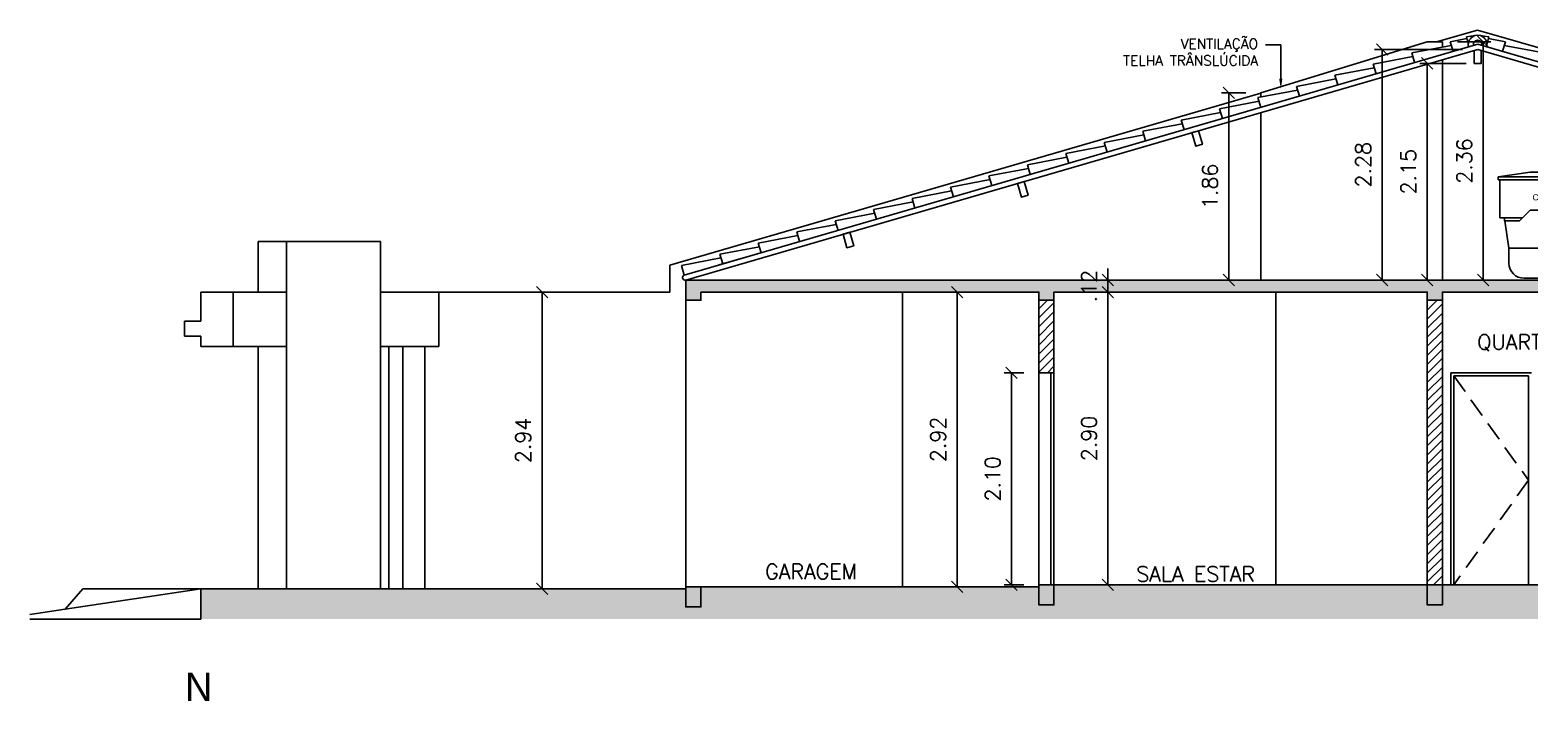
# Model space of a CAD drawing. Header units: millimetres. Extents: x -7.3 to 27.4, y 30.6 to 59.7.
# Drawn here: x -7.28 to 7.59, y 52.99 to 59.63 of the extents above; entities that cross this region are included whole.
import ezdxf
from ezdxf import colors
from ezdxf.entities.mleader import LeaderData, LeaderLine
from ezdxf.math import Vec2, Vec3

# ---------------------------------------------------------------- set-up
doc = ezdxf.new("R2010")
doc.units = ezdxf.units.MM
doc.linetypes.add('HIDDEN', pattern=[9.525, 6.35, -3.175])
for name, color, linetype in [('ARQ-ALVENARIA', 4, 'Continuous'), ('ARQ-COTAS', 30, 'Continuous'), ('ARQ-ESQ-01', 1, 'Continuous'), ('ARQ-ESQ-02', 2, 'Continuous'), ('ARQ-ESTRUTURA', 6, 'Continuous'), ('ARQ-HACHURA', 253, 'Continuous'), ('ARQ-HATCH-ALV', 8, 'Continuous'), ('ARQ-PÇ-HIDROSSAN', 7, 'Continuous'), ('ARQ-TEXTO3', 3, 'Continuous')]:
    doc.layers.add(name, color=color, linetype=linetype)
doc.styles.add('ROMANS', font='romans.shx')
doc.styles.add('Romans_Anot', font='romans.shx')
doc.styles.get("Standard").update_dxf_attribs({"font": 'arial.ttf'})
doc.dimstyles.new('Escala 1-75', dxfattribs={"dimscale": 0.75, "dimtxt": 0.2, "dimasz": 0.15, "dimexe": 0.1, "dimexo": 0.2, "dimgap": 0.15, "dimtad": 1, "dimzin": 4, "dimdsep": 46, "dimtxsty": 'Romans_Anot', "dimblk": 'OBLIQUE', "dimcen": 0.25, "dimclrd": 256, "dimclre": 256, "dimclrt": 2, "dimadec": 0, "dimazin": 0, "dimtfac": 1, "dimtix": 1, "dimtmove": 2, "dimatfit": 3, "dimfxl": 0, "dimlwd": -1, "dimlwe": -1, "dimarcsym": 0})

# ---------------------------------------------------------------- blocks, each defined once
blk = doc.blocks.new('CX DÁGUA')
at = {"layer": 'ARQ-PÇ-HIDROSSAN', "linetype": 'Continuous'}
for p, q in [((8.045, 180.91), (8.36, 180.955)), ((8.36, 180.955), (9.41, 180.955)), ((9.41, 180.955), (9.725, 180.91)), ((8.045, 180.91), (9.725, 180.91)), ((8.045, 180.91), (8.045, 180.88)), ((8.045, 180.88), (9.725, 180.88)), ((8.06, 180.88), (8.06, 180.505)), ((9.71, 180.88), (9.71, 180.505)), ((9.725, 180.91), (9.725, 180.88)), ((8.06, 180.505), (8.285, 180.505)), ((8.105, 180.505), (8.105, 180.474)), ((8.254, 180.474), (8.36, 180.58)), ((8.36, 180.58), (9.41, 180.58)), ((9.516, 180.474), (9.41, 180.58)), ((9.71, 180.505), (9.485, 180.505)), ((9.62, 180.205), (9.665, 180.505)), ((8.254, 180.474), (8.105, 180.474)), ((8.11, 180.474), (8.15, 180.205)), ((9.516, 180.474), (9.661, 180.474)), ((8.15, 180.205), (8.15, 180.055)), ((9.62, 180.205), (8.15, 180.205)), ((9.62, 180.205), (9.62, 180.055)), ((9.47, 179.905), (8.3, 179.905))]:
    blk.add_line(p, q, dxfattribs=at)
for centre, start, end in [((8.3, 180.055), 180, 270), ((9.47, 180.055), 270, 0)]:
    blk.add_arc(centre, 0.15, start, end, dxfattribs=at)
blk.add_text('CX DÁGUA CAP. 1000L', height=0.06, dxfattribs=at).set_placement((8.384, 180.677))
blk = doc.blocks.new('_Oblique')
at = {"color": 0, "linetype": 'ByBlock', "lineweight": -2}
blk.add_line((-0.5, -0.5), (0.5, 0.5), dxfattribs=at)
blk = doc.blocks.new('*D35')
at = {"layer": 'ARQ-COTAS', "ltscale": 0.03, "transparency": 16777216}
for p, q in [((3.536, 57.037), (3.33, 57.037)), ((3.405, 57.037), (3.405, 54.137)), ((3.536, 54.137), (3.33, 54.137))]:
    blk.add_line(p, q, dxfattribs=at)
at = {"layer": 'Defpoints', "color": 0, "ltscale": 0.03, "transparency": 16777216}
for p in [(3.686, 57.037), (3.405, 54.137), (3.686, 54.137)]:
    blk.add_point(p, dxfattribs=at)
at = {"layer": 'ARQ-COTAS', "ltscale": 0.03, "transparency": 16777216, "xscale": 0.1125, "yscale": 0.1125, "zscale": 0.1125}
for p, rotation in [((3.405, 57.037), 90), ((3.405, 54.137), 270)]:
    blk.add_blockref('_Oblique', p, dxfattribs=dict(at, rotation=rotation))
at = {"layer": 'ARQ-COTAS', "color": 2, "ltscale": 0.03, "transparency": 16777216, "insert": (3.217, 55.587), "char_height": 0.15, "attachment_point": 5, "rotation": 90, "style": 'Romans_Anot'}
blk.add_mtext('2.90', dxfattribs=at)
blk = doc.blocks.new('*D36')
at = {"layer": 'ARQ-COTAS', "ltscale": 0.03, "transparency": 16777216}
for p, q in [((1.95, 57.037), (1.834, 57.037)), ((1.909, 54.117), (1.909, 57.037)), ((1.95, 54.117), (1.834, 54.117))]:
    blk.add_line(p, q, dxfattribs=at)
at = {"layer": 'Defpoints', "color": 0, "ltscale": 0.03, "transparency": 16777216}
for p in [(1.909, 57.037), (2.1, 57.037), (2.1, 54.117)]:
    blk.add_point(p, dxfattribs=at)
at = {"layer": 'ARQ-COTAS', "ltscale": 0.03, "transparency": 16777216, "xscale": 0.1125, "yscale": 0.1125, "zscale": 0.1125}
for p, rotation in [((1.909, 57.037), 90), ((1.909, 54.117), 270)]:
    blk.add_blockref('_Oblique', p, dxfattribs=dict(at, rotation=rotation))
at = {"layer": 'ARQ-COTAS', "color": 2, "ltscale": 0.03, "transparency": 16777216, "insert": (1.722, 55.577), "char_height": 0.15, "attachment_point": 5, "rotation": 90, "style": 'Romans_Anot'}
blk.add_mtext('2.92', dxfattribs=at)
blk = doc.blocks.new('*D43')
at = {"layer": 'ARQ-COTAS', "ltscale": 0.03, "transparency": 16777216}
for p, q in [((2.57, 56.237), (2.375, 56.237)), ((2.45, 54.137), (2.45, 56.237)), ((2.57, 54.137), (2.375, 54.137))]:
    blk.add_line(p, q, dxfattribs=at)
at = {"layer": 'Defpoints', "color": 0, "ltscale": 0.03, "transparency": 16777216}
for p in [(2.45, 56.237), (2.72, 56.237), (2.72, 54.137)]:
    blk.add_point(p, dxfattribs=at)
at = {"layer": 'ARQ-COTAS', "ltscale": 0.03, "transparency": 16777216, "xscale": 0.1125, "yscale": 0.1125, "zscale": 0.1125}
for p, rotation in [((2.45, 56.237), 90), ((2.45, 54.137), 270)]:
    blk.add_blockref('_Oblique', p, dxfattribs=dict(at, rotation=rotation))
at = {"layer": 'ARQ-COTAS', "color": 2, "ltscale": 0.03, "transparency": 16777216, "insert": (2.262, 55.187), "char_height": 0.15, "attachment_point": 5, "rotation": 90, "style": 'Romans_Anot'}
blk.add_mtext('2.10', dxfattribs=at)
blk = doc.blocks.new('*D44')
at = {"layer": 'ARQ-COTAS', "ltscale": 0.03, "transparency": 16777216}
for p, q in [((3.405, 57.157), (3.405, 57.27)), ((3.255, 57.157), (3.33, 57.157)), ((3.405, 57.037), (3.405, 57.157)), ((3.405, 57.037), (3.405, 56.925)), ((3.555, 57.037), (3.48, 57.037))]:
    blk.add_line(p, q, dxfattribs=at)
at = {"layer": 'Defpoints', "color": 0, "ltscale": 0.03, "transparency": 16777216}
for p in [(3.405, 57.157), (3.405, 57.157), (3.405, 57.037)]:
    blk.add_point(p, dxfattribs=at)
at = {"layer": 'ARQ-COTAS', "ltscale": 0.03, "transparency": 16777216, "xscale": 0.1125, "yscale": 0.1125, "zscale": 0.1125}
for p, rotation in [((3.405, 57.157), 270), ((3.405, 57.037), 90)]:
    blk.add_blockref('_Oblique', p, dxfattribs=dict(at, rotation=rotation))
at = {"layer": 'ARQ-COTAS', "color": 2, "ltscale": 0.03, "transparency": 16777216, "insert": (3.217, 57.097), "char_height": 0.15, "attachment_point": 5, "rotation": 90, "style": 'Romans_Anot'}
blk.add_mtext('.12', dxfattribs=at)
blk = doc.blocks.new('*D45')
at = {"layer": 'ARQ-COTAS', "ltscale": 0.03, "transparency": 16777216}
for p, q in [((6.92, 59.442), (6.048, 59.442)), ((6.123, 57.157), (6.123, 59.442)), ((6.716, 57.157), (6.048, 57.157))]:
    blk.add_line(p, q, dxfattribs=at)
at = {"layer": 'Defpoints', "color": 0, "ltscale": 0.03, "transparency": 16777216}
for p in [(6.123, 59.442), (7.07, 59.442), (6.866, 57.157)]:
    blk.add_point(p, dxfattribs=at)
at = {"layer": 'ARQ-COTAS', "ltscale": 0.03, "transparency": 16777216, "xscale": 0.1125, "yscale": 0.1125, "zscale": 0.1125}
for p, rotation in [((6.123, 59.442), 90), ((6.123, 57.157), 270)]:
    blk.add_blockref('_Oblique', p, dxfattribs=dict(at, rotation=rotation))
at = {"layer": 'ARQ-COTAS', "color": 2, "ltscale": 0.03, "transparency": 16777216, "insert": (5.935, 58.299), "char_height": 0.15, "attachment_point": 5, "rotation": 90, "style": 'Romans_Anot'}
blk.add_mtext('2.28', dxfattribs=at)
blk = doc.blocks.new('*D46')
at = {"layer": 'ARQ-COTAS', "ltscale": 0.03, "transparency": 16777216}
for p, q in [((6.955, 59.304), (6.495, 59.304)), ((6.57, 59.304), (6.57, 57.157)), ((6.955, 57.157), (6.495, 57.157))]:
    blk.add_line(p, q, dxfattribs=at)
at = {"layer": 'Defpoints', "color": 0, "ltscale": 0.03, "transparency": 16777216}
for p in [(7.105, 59.304), (6.57, 57.157), (7.105, 57.157)]:
    blk.add_point(p, dxfattribs=at)
at = {"layer": 'ARQ-COTAS', "ltscale": 0.03, "transparency": 16777216, "xscale": 0.1125, "yscale": 0.1125, "zscale": 0.1125}
for p, rotation in [((6.57, 59.304), 90), ((6.57, 57.157), 270)]:
    blk.add_blockref('_Oblique', p, dxfattribs=dict(at, rotation=rotation))
at = {"layer": 'ARQ-COTAS', "color": 2, "ltscale": 0.03, "transparency": 16777216, "insert": (6.383, 58.23), "char_height": 0.15, "attachment_point": 5, "rotation": 90, "style": 'Romans_Anot'}
blk.add_mtext('2.15', dxfattribs=at)
blk = doc.blocks.new('*D67')
at = {"layer": 'ARQ-COTAS', "ltscale": 0.03, "transparency": 16777216}
for p, q in [((4.77, 59.012), (4.529, 59.012)), ((4.604, 57.157), (4.604, 59.012)), ((4.77, 57.157), (4.529, 57.157))]:
    blk.add_line(p, q, dxfattribs=at)
at = {"layer": 'Defpoints', "color": 0, "ltscale": 0.03, "transparency": 16777216}
for p in [(4.604, 59.012), (4.92, 59.012), (4.92, 57.157)]:
    blk.add_point(p, dxfattribs=at)
at = {"layer": 'ARQ-COTAS', "ltscale": 0.03, "transparency": 16777216, "xscale": 0.1125, "yscale": 0.1125, "zscale": 0.1125}
for p, rotation in [((4.604, 59.012), 90), ((4.604, 57.157), 270)]:
    blk.add_blockref('_Oblique', p, dxfattribs=dict(at, rotation=rotation))
at = {"layer": 'ARQ-COTAS', "color": 2, "ltscale": 0.03, "transparency": 16777216, "insert": (4.416, 58.085), "char_height": 0.15, "attachment_point": 5, "rotation": 90, "style": 'Romans_Anot'}
blk.add_mtext('1.86', dxfattribs=at)
blk = doc.blocks.new('*D68')
at = {"layer": 'ARQ-COTAS', "ltscale": 0.03, "transparency": 16777216}
for p, q in [((6.87, 59.516), (7.199, 59.516)), ((7.124, 57.157), (7.124, 59.516)), ((6.875, 57.157), (7.199, 57.157))]:
    blk.add_line(p, q, dxfattribs=at)
at = {"layer": 'Defpoints', "color": 0, "ltscale": 0.03, "transparency": 16777216}
for p in [(6.72, 59.516), (7.124, 59.516), (6.725, 57.157)]:
    blk.add_point(p, dxfattribs=at)
at = {"layer": 'ARQ-COTAS', "ltscale": 0.03, "transparency": 16777216, "xscale": 0.1125, "yscale": 0.1125, "zscale": 0.1125}
for p, rotation in [((7.124, 59.516), 90), ((7.124, 57.157), 270)]:
    blk.add_blockref('_Oblique', p, dxfattribs=dict(at, rotation=rotation))
at = {"layer": 'ARQ-COTAS', "color": 2, "ltscale": 0.03, "transparency": 16777216, "insert": (6.937, 58.336), "char_height": 0.15, "attachment_point": 5, "rotation": 90, "style": 'Romans_Anot'}
blk.add_mtext('2.36', dxfattribs=at)
blk = doc.blocks.new('*D71')
at = {"layer": 'ARQ-COTAS', "ltscale": 0.03, "transparency": 16777216}
for p, q in [((-2.193, 57.037), (-2.278, 57.037)), ((-2.203, 54.097), (-2.203, 57.037)), ((-2.193, 54.097), (-2.278, 54.097))]:
    blk.add_line(p, q, dxfattribs=at)
at = {"layer": 'Defpoints', "color": 0, "ltscale": 0.03, "transparency": 16777216}
for p in [(-2.203, 57.037), (-2.043, 57.037), (-2.043, 54.097)]:
    blk.add_point(p, dxfattribs=at)
at = {"layer": 'ARQ-COTAS', "ltscale": 0.03, "transparency": 16777216, "xscale": 0.1125, "yscale": 0.1125, "zscale": 0.1125}
for p, rotation in [((-2.203, 57.037), 90), ((-2.203, 54.097), 270)]:
    blk.add_blockref('_Oblique', p, dxfattribs=dict(at, rotation=rotation))
at = {"layer": 'ARQ-COTAS', "color": 2, "ltscale": 0.03, "transparency": 16777216, "insert": (-2.391, 55.567), "char_height": 0.15, "attachment_point": 5, "rotation": 90, "style": 'Romans_Anot'}
blk.add_mtext('2.94', dxfattribs=at)

msp = doc.modelspace()

# ---------------------------------------------------------------- hatches: boundary and pattern name
at = {"layer": 'ARQ-HACHURA', "ltscale": 0.03}
h = msp.add_hatch(color=256, dxfattribs=at)
h.paths.add_polyline_path([(-0.63, 57.037), (2.72, 57.037), (2.72, 56.957), (2.87, 56.957), (2.87, 57.037), (6.57, 57.037), (6.57, 56.957), (6.72, 56.957), (6.72, 57.037), (9.32, 57.037), (9.32, 56.957), (9.47, 56.957), (9.47, 57.157), (-0.78, 57.157), (-0.78, 56.957), (-0.63, 56.957)])
h.paths.add_polyline_path([(3.33, 56.906), (3.33, 57.288), (3.105, 57.288), (3.105, 56.906)], flags=9)
h = msp.add_hatch(dxfattribs=at)
h.set_pattern_fill('EARTH', color=256, scale=0.03, angle=45, style=0)
h.set_pattern_definition([(45, (-3e-09, -7.0591), (0, 0.2694077), [0.1905, -0.1905]), (45, (-0.05051, -7.00859), (0, 0.2694077), [0.1905, -0.1905]), (45, (-0.10103, -6.95808), (0, 0.2694077), [0.1905, -0.1905]), (135, (-0.10103, -6.9244), (-0.2694077, 0), [0.1905, -0.1905]), (135, (-0.05051, -6.87389), (-0.2694077, 0), [0.1905, -0.1905]), (135, (-3e-09, -6.82337), (-0.2694077, 0), [0.1905, -0.1905])])
h.paths.add_polyline_path([(17.851, 53.917), (17.701, 53.917), (17.701, 54.117), (9.47, 54.117), (9.47, 53.937), (9.32, 53.937), (9.32, 54.137), (6.72, 54.137), (6.72, 53.937), (6.57, 53.937), (6.57, 54.137), (2.87, 54.137), (2.87, 53.937), (2.72, 53.937), (2.72, 54.117), (-0.63, 54.117), (-0.63, 53.917), (-0.78, 53.917), (-0.78, 54.097), (-5.586, 54.097), (-5.586, 53.797), (17.851, 53.797)])
for points in [[(-0.78, 53.917), (-0.63, 53.917), (-0.63, 54.117), (-0.78, 54.117)], [(2.87, 54.137), (2.72, 54.137), (2.72, 53.937), (2.87, 53.937)], [(6.72, 54.137), (6.57, 54.137), (6.57, 53.937), (6.72, 53.937)]]:
    msp.add_hatch(color=256, dxfattribs=at).paths.add_polyline_path(points)
at = {"layer": 'ARQ-HATCH-ALV', "ltscale": 0.03}
h = msp.add_hatch(dxfattribs=at)
h.set_pattern_fill('ANSI31', color=256, scale=0.02, style=0)
h.paths.add_polyline_path([(2.87, 56.957), (2.72, 56.957), (2.72, 56.237), (2.87, 56.237)])
h = msp.add_hatch(dxfattribs=at)
h.set_pattern_fill('ANSI31', color=256, scale=0.02, style=0)
h.paths.add_polyline_path([(6.57, 54.137), (6.72, 54.137), (6.72, 56.957), (6.57, 56.957)])

# ---------------------------------------------------------------- linework, layer by layer
msp.add_line((-0.78, 57.037), (-0.78, 57.157))
at = {"layer": 'ARQ-ALVENARIA', "color": 8}
for p, q in [((6.661, 59.516), (7.069, 59.634)), ((9.47, 58.935), (7.069, 59.634)), ((-0.936, 57.305), (4.92, 59.009)), ((-0.936, 57.037), (-0.936, 57.305)), ((-0.936, 57.037), (-3.226, 57.037))]:
    msp.add_line(p, q, dxfattribs=at)
at = {"layer": 'ARQ-ALVENARIA'}
for p, q in [((7.07, 59.494), (-0.794, 57.205)), ((6.416, 59.407), (6.807, 59.482)), ((6.796, 59.518), (6.963, 59.55)), ((6.825, 59.423), (6.796, 59.518)), ((6.959, 59.568), (7.045, 59.58)), ((6.969, 59.526), (6.959, 59.568)), ((6.977, 59.496), (6.969, 59.526)), ((7.07, 59.494), (9.484, 58.791)), ((7.18, 59.568), (7.093, 59.58)), ((7.162, 59.496), (7.18, 59.568)), ((7.344, 59.518), (7.177, 59.55)), ((7.315, 59.423), (7.344, 59.518)), ((7.725, 59.407), (7.333, 59.482)), ((7.07, 59.442), (-0.78, 57.157)), ((6.035, 59.297), (6.426, 59.372)), ((6.444, 59.312), (6.416, 59.407)), ((7.07, 59.442), (9.47, 58.743)), ((5.654, 59.186), (6.045, 59.261)), ((5.683, 59.09), (5.654, 59.186)), ((6.063, 59.201), (6.035, 59.297)), ((4.892, 58.964), (5.283, 59.039)), ((5.273, 59.075), (5.664, 59.15)), ((5.302, 58.979), (5.273, 59.075)), ((4.511, 58.853), (4.902, 58.928)), ((4.921, 58.868), (4.892, 58.964)), ((4.13, 58.742), (4.522, 58.817)), ((4.159, 58.647), (4.13, 58.742)), ((4.54, 58.757), (4.511, 58.853)), ((3.368, 58.52), (3.76, 58.595)), ((3.749, 58.631), (4.141, 58.706)), ((3.778, 58.536), (3.749, 58.631)), ((2.987, 58.41), (3.379, 58.485)), ((3.397, 58.425), (3.368, 58.52)), ((2.606, 58.299), (2.998, 58.374)), ((2.635, 58.203), (2.606, 58.299)), ((3.016, 58.314), (2.987, 58.41)), ((1.844, 58.077), (2.236, 58.152)), ((2.225, 58.188), (2.617, 58.263)), ((2.254, 58.092), (2.225, 58.188)), ((1.463, 57.966), (1.855, 58.041)), ((1.873, 57.981), (1.844, 58.077)), ((1.082, 57.855), (1.474, 57.93)), ((1.111, 57.76), (1.082, 57.855)), ((1.492, 57.87), (1.463, 57.966)), ((0.32, 57.634), (0.712, 57.708)), ((0.701, 57.744), (1.093, 57.819)), ((0.73, 57.649), (0.701, 57.744)), ((-5.016, 57.537), (-4.737, 57.537)), ((-5.016, 57.037), (-5.016, 57.537)), ((-4.737, 57.537), (-3.804, 57.537)), ((-4.737, 57.037), (-4.737, 57.537)), ((-3.804, 57.037), (-3.804, 57.537)), ((-0.061, 57.523), (0.331, 57.598)), ((0.349, 57.538), (0.32, 57.634)), ((-0.448, 57.306), (-0.067, 57.417)), ((-0.442, 57.412), (-0.05, 57.487)), ((-0.413, 57.316), (-0.442, 57.412)), ((-0.032, 57.427), (-0.061, 57.523)), ((-0.823, 57.301), (-0.431, 57.376)), ((-0.794, 57.205), (-0.823, 57.301)), ((-5.586, 56.75), (-5.586, 57.037)), ((-5.586, 57.037), (-5.264, 57.037)), ((-5.264, 57.037), (-5.264, 56.749)), ((-5.016, 57.037), (-5.264, 57.037)), ((-4.737, 57.037), (-5.016, 57.037)), ((-4.737, 56.497), (-4.737, 57.037)), ((-3.804, 56.497), (-3.804, 57.037)), ((-3.226, 57.037), (-3.804, 57.037)), ((-3.226, 56.497), (-3.226, 57.037)), ((2.72, 56.237), (2.72, 56.957)), ((2.87, 56.957), (2.87, 56.237)), ((6.57, 54.137), (6.57, 56.957)), ((6.72, 56.957), (6.72, 54.137)), ((-5.747, 56.6), (-5.747, 56.75)), ((-5.747, 56.75), (-5.586, 56.75)), ((-5.264, 56.749), (-5.264, 56.599)), ((-5.586, 56.6), (-5.747, 56.6)), ((-5.586, 56.497), (-5.586, 56.6)), ((-5.264, 56.497), (-5.586, 56.497)), ((-5.264, 56.599), (-5.264, 56.497)), ((-5.016, 56.497), (-5.264, 56.497)), ((-5.016, 54.097), (-5.016, 56.497)), ((-4.737, 56.497), (-5.016, 56.497)), ((-4.737, 54.097), (-4.737, 56.497)), ((-3.804, 56.497), (-3.723, 56.497)), ((-3.804, 54.097), (-3.804, 56.497)), ((-3.723, 54.097), (-3.723, 56.497)), ((-3.723, 56.497), (-3.583, 56.497)), ((-3.583, 54.097), (-3.583, 56.497)), ((-3.583, 56.497), (-3.366, 56.497)), ((-3.366, 54.097), (-3.366, 56.497)), ((-3.366, 56.497), (-3.226, 56.497))]:
    msp.add_line(p, q, dxfattribs=at)
at = {"layer": 'ARQ-ALVENARIA', "color": 2}
msp.add_line((-0.78, 54.117), (-0.78, 56.957), dxfattribs=at)
at = {"layer": 'ARQ-ALVENARIA', "color": 3, "ltscale": 0.03}
for p, q in [((1.37, 57.037), (1.37, 54.117)), ((5.07, 54.137), (5.07, 57.037))]:
    msp.add_line(p, q, dxfattribs=at)
at = {"layer": 'ARQ-ALVENARIA', "ltscale": 0.03}
msp.add_line((2.87, 56.237), (2.72, 56.237), dxfattribs=at)
at = {"layer": 'ARQ-ALVENARIA'}
msp.add_lwpolyline([(7.035, 59.432), (7.035, 59.304), (7.105, 59.304), (7.105, 59.432)], dxfattribs=at)
for points in [[(4.236, 58.617), (4.303, 58.636), (4.342, 58.502), (4.275, 58.482)], [(2.507, 58.114), (2.575, 58.133), (2.614, 57.999), (2.547, 57.979)], [(0.779, 57.611), (0.846, 57.63), (0.886, 57.496), (0.818, 57.476)]]:
    msp.add_lwpolyline(points, close=True, dxfattribs=at)
for centre, radius, start, end in [((7.069, 59.49), 0.0927, 347.5666, 192.4535), ((7.069, 59.49), 0.0427, 348.8085, 191.2354), ((-0.787, 57.181), 0.025, 106.2265, 286.2265)]:
    msp.add_arc(centre, radius, start, end, dxfattribs=at)
at = {"layer": 'ARQ-ESQ-01', "ltscale": 0.03}
for p, q in [((2.84, 56.237), (2.84, 54.137)), ((2.87, 56.237), (2.87, 54.137))]:
    msp.add_line(p, q, dxfattribs=at)
at = {"layer": 'ARQ-ESQ-01', "linetype": 'HIDDEN', "ltscale": 0.03}
for p, q in [((6.833, 56.207), (7.573, 55.172)), ((7.573, 55.172), (6.833, 54.137))]:
    msp.add_line(p, q, dxfattribs=at)
at = {"layer": 'ARQ-ESQ-02', "ltscale": 0.03}
for p, q in [((2.72, 56.237), (2.72, 54.137)), ((6.803, 54.137), (6.803, 56.237)), ((7.603, 56.237), (6.803, 56.237)), ((7.573, 56.207), (6.833, 56.207)), ((6.833, 56.207), (6.833, 54.137)), ((7.573, 54.137), (7.573, 56.207))]:
    msp.add_line(p, q, dxfattribs=at)
at = {"layer": 'ARQ-ESTRUTURA', "ltscale": 0.03}
for p, q in [((-0.78, 57.157), (9.47, 57.157)), ((-0.78, 54.117), (2.72, 54.117)), ((9.47, 54.137), (2.72, 54.137)), ((-6.931, 53.895), (-6.755, 54.097)), ((-6.931, 53.895), (-5.586, 54.097)), ((-6.755, 54.097), (-5.586, 54.097)), ((-0.78, 54.097), (-5.586, 54.097)), ((-5.586, 53.797), (-5.586, 54.097)), ((-7.279, 53.843), (-6.931, 53.895)), ((-7.016, 53.797), (-7.279, 53.797)), ((-5.586, 53.797), (-7.016, 53.797))]:
    msp.add_line(p, q, dxfattribs=at)
at = {"layer": 'ARQ-ESTRUTURA', "color": 3, "ltscale": 0.03}
for points in [[(6.72, 59.466), (6.72, 59.516), (6.57, 59.516), (4.92, 59.012), (4.92, 58.969)], [(6.72, 57.157), (6.72, 59.34)], [(4.92, 58.816), (4.92, 57.157)]]:
    msp.add_lwpolyline(points, dxfattribs=at)
at = {"layer": 'ARQ-ESTRUTURA', "ltscale": 0.03}
for points in [[(-0.78, 57.157), (-0.78, 56.957), (-0.63, 56.957), (-0.63, 57.037)], [(9.47, 57.157), (9.47, 56.957), (9.32, 56.957), (9.32, 57.037), (6.72, 57.037), (6.72, 56.957), (6.57, 56.957), (6.57, 57.037), (2.87, 57.037), (2.87, 56.957), (2.72, 56.957), (2.72, 57.037), (-0.63, 57.037)], [(-0.78, 54.117), (-0.78, 53.917), (-0.63, 53.917), (-0.63, 54.117)], [(2.72, 54.137), (2.72, 53.937), (2.87, 53.937), (2.87, 54.137)], [(6.57, 54.137), (6.57, 53.937), (6.72, 53.937), (6.72, 54.137)]]:
    msp.add_lwpolyline(points, dxfattribs=at)

# ---------------------------------------------------------------- block references
msp.add_blockref('CX DÁGUA', (-0.771, -122.731))

# ---------------------------------------------------------------- texts
at = {"insert": (-5.742, 53.265), "char_height": 0.28, "width": 0.30486, "attachment_point": 1, "style": 'ROMANS'}
msp.add_mtext('{\\fBankGothic Md BT|b0|i0|c0|p34;N}', dxfattribs=at)
at = {"layer": 'ARQ-TEXTO3', "style": 'ROMANS'}
for s, p in [('QUARTO 02', (7.065, 56.467)), ('GARAGEM', (0.007, 54.193)), ('SALA ESTAR', (3.686, 54.168))]:
    msp.add_text(s, height=0.15, dxfattribs=at).set_placement(p)

# ---------------------------------------------------------------- dimensions: what is measured, and where the dimension line sits
at = {"layer": 'ARQ-COTAS', "ltscale": 0.03}
for base, p1, p2, picture, middle in [((6.1228, 59.4418), (6.8664, 57.1572), (7.0702, 59.4418), '*D45', (5.9353, 58.2995)), ((7.124, 59.516), (6.725, 57.157), (6.72, 59.516), '*D68', (6.937, 58.336)), ((6.57, 57.157), (7.105, 59.304), (7.105, 57.157), '*D46', (6.383, 58.23)), ((4.6036, 59.0124), (4.9202, 57.1572), (4.9202, 59.0124), '*D67', (4.4161, 58.0848)), ((3.405, 57.157), (3.405, 57.037), (3.405, 57.157), '*D44', (3.217, 57.097)), ((-2.203, 57.037), (-2.043, 54.097), (-2.043, 57.037), '*D71', (-2.391, 55.567)), ((1.909, 57.037), (2.1, 54.117), (2.1, 57.037), '*D36', (1.722, 55.577)), ((3.405, 54.137), (3.686, 57.037), (3.686, 54.137), '*D35', (3.217, 55.587)), ((2.45, 56.237), (2.72, 54.137), (2.72, 56.237), '*D43', (2.262, 55.187))]:
    dim = msp.add_linear_dim(base=base, p1=p1, p2=p2, angle=90, dimstyle='Escala 1-75', dxfattribs=at)
    dim.commit()
    dim.dimension.update_dxf_attribs({"geometry": picture, "text_midpoint": middle})

# ---------------------------------------------------------------- leaders
at = {"layer": 'ARQ-COTAS'}
ml = msp.add_multileader_mtext('Standard', dxfattribs=at)
ml.set_content('VENTILAÇÃO\\PTELHA TRÂNSLÚCIDA', color=2, style='Romans_Anot')
ml.set_leader_properties(color=256, linetype='ByLayer', lineweight=-1)
ml.build(insert=Vec2(0, 0))
ml.multileader.update_dxf_attribs({"dogleg_length": 0.3, "arrow_head_size": 0.1, "scale": 0.5})
ctx = ml.context
ctx.base_point, ctx.scale, ctx.char_height, ctx.arrow_head_size, ctx.landing_gap_size, ctx.plane_origin = Vec3(3.318, 59.488), 0.5, 0.1, 0.1, 0.075, Vec3(5.118, 58.839)
ctx.text_align_type = 2
notes = []
notes.append((ctx, [(0, (1, 1, 0), (5.118, 59.488), (-1, 0), 0.15, [(0, [(5.118, 59.053)], 0, [])])]))
ctx.mtext.insert, ctx.mtext.alignment, ctx.mtext.flow_direction = Vec3(4.893, 59.548), 3, 5
for ctx, leaders in notes:
    for number, flags, end, landing, length, lines in leaders:
        leader = LeaderData()
        leader.index, (leader.has_last_leader_line, leader.has_dogleg_vector, leader.attachment_direction) = number, flags
        leader.last_leader_point, leader.dogleg_vector, leader.dogleg_length = Vec3(end), Vec3(landing), length
        for number, points, colour, breaks in lines:
            line = LeaderLine()
            line.index, line.vertices, line.color, line.breaks = number, Vec3.list(points), colors.encode_raw_color(colour), breaks
            leader.lines.append(line)
        ctx.leaders.append(leader)

doc.saveas('drawing.dxf')
